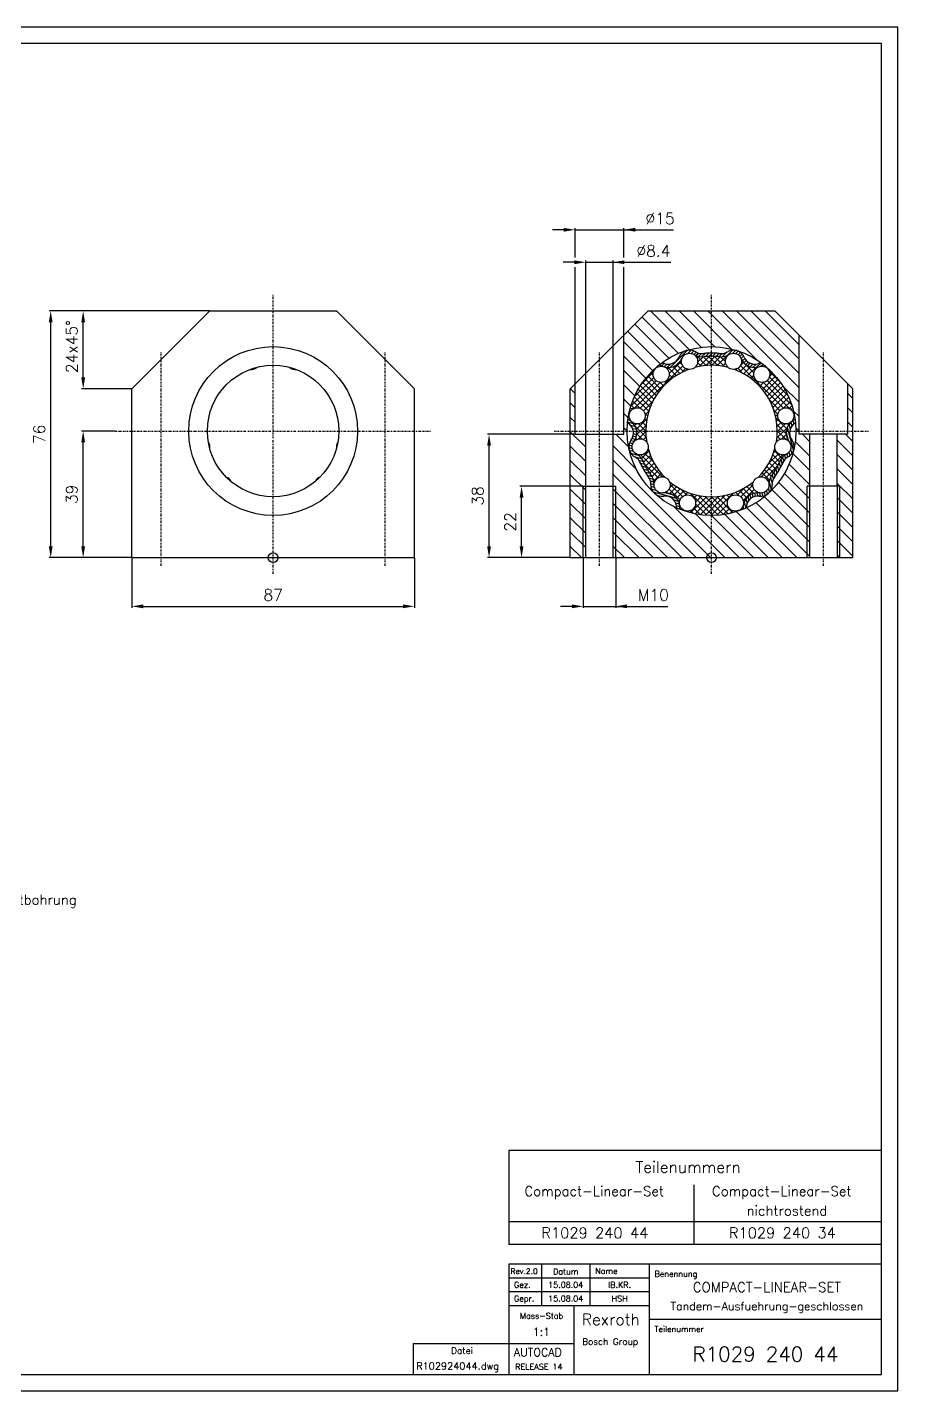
# Model space of a CAD drawing. Header units: millimetres. Extents: x -3388 to 4307, y 243 to 4457.
# Drawn here: x 3387.4 to 3655.4, y 3385.2 to 3805.2 of the extents above; entities that cross this region are included whole.
import ezdxf
from ezdxf.enums import TextEntityAlignment as Align

# ---------------------------------------------------------------- set-up
doc = ezdxf.new("R2010")
doc.units = ezdxf.units.MM
doc.linetypes.add('AUSGEZOGEN', pattern=[0])
doc.linetypes.add('STRICHPUNKT', pattern=[1, 0.5, -0.25, 0, -0.25])
for name, color, linetype in [('B3STAR', 3, 'AUSGEZOGEN'), ('L2STAR', 2, 'AUSGEZOGEN'), ('L3STAR', 3, 'AUSGEZOGEN'), ('L5STAR', 7, 'AUSGEZOGEN'), ('M2STAR', 2, 'STRICHPUNKT'), ('S2STAR', 2, 'AUSGEZOGEN'), ('T2STAR', 2, 'AUSGEZOGEN'), ('T3STAR', 3, 'AUSGEZOGEN')]:
    doc.layers.add(name, color=color, linetype=linetype)
doc.styles.add('SIMPLEX8', font='SIMPLEX8.shx')

# ---------------------------------------------------------------- blocks, each defined once
blk = doc.blocks.new('R102924044_21')
at = {"layer": 'L2STAR'}
for p, q in [((-39.5, 0), (-39.5, 22)), ((-29.5, 0), (-29.5, 22)), ((29.5, 0), (29.5, 22)), ((39.5, 0), (39.5, 22))]:
    blk.add_line(p, q, dxfattribs=at)
at = {"layer": 'L5STAR'}
for p, q in [((-19.5, 76), (-43.5, 52)), ((-19.5, 76), (19.5, 76)), ((19.5, 76), (43.5, 52)), ((-27, 38), (-27, 68.5)), ((27, 38), (27, 68.5)), ((-17.89, 55.73), (-18.4, 57.37)), ((17.89, 55.73), (18.4, 57.37)), ((-43.5, 0), (-43.5, 52)), ((-42, 38), (-42, 53.5)), ((42, 38), (42, 53.5)), ((43.5, 0), (43.5, 52)), ((-23.43, 46.13), (-25.11, 45.75)), ((23.43, 46.13), (25.11, 45.75)), ((-42, 38), (-27, 38)), ((-38.7, 22), (-38.7, 38)), ((-30.3, 22), (-30.3, 38)), ((42, 38), (27, 38)), ((30.3, 22), (30.3, 38)), ((38.7, 22), (38.7, 38)), ((-39.5, 22), (-29.5, 22)), ((-38.75, 0), (-38.75, 22)), ((-30.25, 0), (-30.25, 22)), ((39.5, 22), (29.5, 22)), ((30.25, 0), (30.25, 22)), ((38.75, 0), (38.75, 22)), ((-5.54, 15.15), (-6.7, 13.88)), ((5.54, 15.15), (6.7, 13.88)), ((-43.5, 0), (43.5, 0))]:
    blk.add_line(p, q, dxfattribs=at)
for centre, radius in [((0, 39), 26), ((-15.5, 56.48), 2.5), ((-6.77, 60.46), 2.5), ((6.77, 60.46), 2.5), ((15.5, 56.48), 2.5), ((-22.89, 43.69), 2.5), ((22.89, 43.69), 2.5), ((-21.97, 34.13), 2.5), ((21.97, 34.13), 2.5), ((-15.2, 22.41), 2.5), ((15.2, 22.41), 2.5), ((-7.38, 16.84), 2.5), ((7.38, 16.84), 2.5)]:
    blk.add_circle(centre, radius, dxfattribs=at)
for centre, radius, start, end in [((-6.77, 60.46), 3.5, 57.2044, 157.7956), ((-2.97, 66.34), 3.5, 237.2044, 280.4962), ((0, 39), 24.02, 84.4161, 95.5839), ((2.97, 66.34), 3.5, 259.5038, 302.7956), ((6.77, 60.46), 3.5, 22.2044, 122.7956), ((-13.25, 63.1), 4.5, 232.8038, 337.7956), ((-13.25, 63.1), 3.5, 237.5845, 337.7956), ((-2.97, 66.34), 4.5, 237.2044, 280.4962), ((0, 39), 20.25, 75.4254, 104.5746), ((0, 39), 23.02, 84.6292, 95.3708), ((2.97, 66.34), 4.5, 259.5038, 302.7956), ((13.25, 63.1), 4.5, 202.2044, 307.1962), ((13.25, 63.1), 3.5, 202.2044, 302.4155), ((0, 39), 20.25, 110.4254, 189.5746), ((0, 39), 20.25, 350.4254, 69.5746), ((-27.5, 38.42), 4.5, 322.2044, 67.1962), ((27.5, 38.42), 4.5, 112.8038, 217.7956), ((-27.5, 38.42), 3.5, 322.2044, 62.4155), ((27.5, 38.42), 3.5, 117.5845, 217.7956), ((-21.97, 34.13), 3.5, 142.2044, 242.7956), ((0, 39), 20.25, 195.4254, 224.5746), ((0, 39), 20.25, 315.4254, 344.5746), ((21.97, 34.13), 3.5, 297.2044, 37.7956), ((-25.17, 27.9), 3.5, 19.5038, 62.7956), ((-25.17, 27.9), 4.5, 19.5038, 62.7956), ((0, 39), 23.02, 204.6292, 215.3708), ((0, 39), 23.02, 324.6292, 335.3708), ((25.17, 27.9), 4.5, 117.2044, 160.4962), ((25.17, 27.9), 3.5, 117.2044, 160.4962), ((0, 39), 24.02, 204.4161, 215.5839), ((-22.19, 22.75), 4.5, 357.2044, 40.4962), ((22.19, 22.75), 4.5, 139.5038, 182.7956), ((0, 39), 24.02, 324.4161, 335.5839), ((-22.19, 22.75), 3.5, 357.2044, 40.4962), ((-15.2, 22.41), 3.5, 177.2044, 277.7956), ((0, 39), 20.25, 230.4254, 309.5746), ((15.2, 22.41), 3.5, 262.2044, 2.7956), ((22.19, 22.75), 3.5, 139.5038, 182.7956), ((-14.25, 15.48), 4.5, 352.8038, 97.7956), ((-14.25, 15.48), 3.5, 357.5845, 97.7956), ((14.25, 15.48), 4.5, 82.2044, 187.1962), ((14.25, 15.48), 3.5, 82.2044, 182.4155)]:
    blk.add_arc(centre, radius, start, end, dxfattribs=at)
at = {"layer": 'M2STAR'}
for p, q in [((0, -5), (0, 81)), ((-34.5, -2.5), (-34.5, 63.5)), ((34.5, -2.5), (34.5, 63.5)), ((-48.5, 39), (48.5, 39))]:
    blk.add_line(p, q, dxfattribs=at)
at = {"layer": 'S2STAR'}
for p, q in [((-6.9, 64.07), (-18.83, 76)), ((-3.21, 64.8), (-14.41, 76)), ((1.03, 64.98), (-9.99, 76)), ((6.17, 64.26), (-5.57, 76)), ((13.83, 61.01), (-1.15, 76)), ((27, 52.27), (3.27, 76)), ((27, 56.69), (7.69, 76)), ((27, 61.11), (12.11, 76)), ((27, 65.53), (16.53, 76)), ((-13.12, 61.45), (-23.58, 71.92)), ((-10.18, 62.93), (-21.37, 74.13)), ((-15.76, 59.68), (-25.79, 69.71)), ((-18.14, 57.63), (-27, 66.49)), ((-12.62, 58.65), (-7.36, 63.91)), ((-7.31, 62.9), (-6.28, 63.93)), ((-6.24, 62.9), (-5.45, 63.7)), ((-5.48, 62.6), (-4.76, 63.33)), ((-4.8, 62.23), (-4.02, 63)), ((-1.9, 61.94), (-0.84, 63)), ((-0.78, 62.01), (0.23, 63.01)), ((3.31, 61.86), (4.84, 63.38)), ((4.71, 62.19), (6.47, 63.95)), ((6.53, 62.95), (7.47, 63.89)), ((7.49, 62.85), (8.26, 63.62)), ((8.2, 62.5), (8.92, 63.22)), ((-20.24, 55.32), (-27, 62.07)), ((-21.98, 46.02), (-8.88, 59.12)), ((-15.33, 59.12), (-14.58, 59.87)), ((-14.58, 58.81), (-13.75, 59.64)), ((-13.7, 58.63), (-12.68, 59.65)), ((-13.02, 56.75), (-9.27, 60.5)), ((-9.76, 56.74), (-11.85, 58.83)), ((-11.01, 59.2), (-9.34, 60.87)), ((-8.59, 57.34), (-10.67, 59.42)), ((-9.13, 59.65), (-9.75, 60.27)), ((-4.57, 61.66), (-4.21, 62.02)), ((-1.6, 59.19), (-4.54, 62.12)), ((-3.18, 59), (-4.29, 60.11)), ((-4.28, 60.18), (-2.6, 61.86)), ((-4, 61.96), (-3.12, 62.85)), ((-3.8, 58.89), (-0.68, 62.01)), ((-3.06, 61.84), (-1.97, 62.93)), ((0.11, 59.25), (-2.51, 61.87)), ((-1.75, 59.17), (1.07, 61.99)), ((1.97, 59.15), (-0.88, 62)), ((0.09, 59.25), (2.69, 61.85)), ((0.29, 62.02), (1.26, 62.98)), ((4.05, 58.84), (0.89, 62)), ((1.32, 61.98), (2.25, 62.91)), ((1.78, 59.17), (4.87, 62.26)), ((2.29, 61.89), (3.25, 62.85)), ((4.27, 60.39), (2.81, 61.85)), ((3.35, 58.97), (4.32, 59.94)), ((4.64, 61.78), (4.36, 62.06)), ((8.72, 57.27), (10.79, 59.34)), ((8.75, 61.98), (9.46, 62.7)), ((22.13, 46.07), (8.95, 59.24)), ((8.98, 59.3), (9.84, 60.16)), ((9.12, 61.3), (9.88, 62.06)), ((13.04, 56.92), (9.25, 60.71)), ((9.5, 60.61), (10.22, 61.34)), ((9.97, 60.02), (10.67, 60.73)), ((10.53, 59.52), (11.24, 60.24)), ((11.17, 59.11), (11.93, 59.86)), ((11.93, 58.8), (12.76, 59.64)), ((12.81, 58.63), (13.84, 59.65)), ((13.9, 58.65), (15.28, 60.03)), ((15.54, 59.23), (15.89, 59.58)), ((-22.08, 52.73), (-27, 57.65)), ((-23.77, 49.52), (-17.8, 55.5)), ((-21.61, 53.46), (-18.23, 56.83)), ((-16.35, 50.95), (-20.45, 55.06)), ((-15.57, 51.95), (-19.65, 56.02)), ((-18.02, 56.17), (-18.81, 56.95)), ((-13.52, 58.01), (-12.92, 58.62)), ((-12.92, 54.59), (-13.42, 55.1)), ((-10.87, 56.08), (-13.39, 58.61)), ((-11.92, 55.37), (-13, 56.45)), ((-9.18, 57.05), (-7.96, 58.26)), ((-7.35, 57.87), (-7.58, 58.09)), ((7.49, 57.81), (7.93, 58.24)), ((9.59, 56.83), (8.09, 58.34)), ((9.89, 56.67), (12, 58.78)), ((10.99, 56.01), (13.6, 58.62)), ((12.04, 55.28), (13.01, 56.26)), ((13.03, 54.5), (13.5, 54.98)), ((15.66, 51.84), (19.74, 55.92)), ((16.43, 50.84), (20.54, 54.95)), ((23.61, 49.89), (17.86, 55.64)), ((17.93, 55.88), (18.91, 56.85)), ((21.17, 54.1), (18.28, 56.98)), ((-42, 50.56), (-43.47, 52.03)), ((-23.62, 49.86), (-27, 53.23)), ((-24.83, 46.7), (-17.03, 54.5)), ((-23.7, 46.07), (-15.77, 53.99)), ((-18.85, 46.39), (-23.2, 50.74)), ((-18.32, 47.62), (-22.58, 51.89)), ((-17.72, 48.79), (-21.92, 52.99)), ((-17.06, 49.9), (-21.21, 54.04)), ((-14.74, 52.88), (-15.86, 54)), ((-13.86, 53.77), (-14.35, 54.26)), ((13.96, 53.67), (14.48, 54.19)), ((14.84, 52.78), (16.11, 54.05)), ((23.95, 46.01), (15.94, 54.02)), ((24.74, 46.99), (17.14, 54.59)), ((17.14, 49.78), (21.29, 53.93)), ((17.79, 48.67), (21.99, 52.87)), ((18.38, 47.49), (22.65, 51.76)), ((18.91, 46.25), (23.27, 50.6)), ((27, 47.85), (22.01, 52.83)), ((43.5, 49.03), (42, 50.53)), ((-42, 46.14), (-43.5, 47.64)), ((-24.85, 46.66), (-27, 48.81)), ((-23.81, 46.04), (-24.75, 46.98)), ((-22.04, 46.04), (-24.29, 48.29)), ((-19.31, 45.08), (-23.77, 49.54)), ((-20.95, 45.27), (-18.05, 48.18)), ((21.05, 45.38), (17.83, 48.59)), ((19.36, 44.93), (23.83, 49.4)), ((22.32, 46.12), (24.34, 48.14)), ((23.97, 46.01), (24.79, 46.83)), ((-42, 41.72), (-43.5, 43.22)), ((-25.68, 43.07), (-27, 44.4)), ((-25.29, 42.34), (-25.77, 42.47)), ((-23.14, 39.55), (-19.89, 42.8)), ((-19.99, 42.22), (-20.55, 42.79)), ((-19.7, 43.7), (-20.53, 44.53)), ((-20.41, 44.05), (-19.29, 45.17)), ((20.44, 44.22), (19.19, 45.47)), ((19.74, 43.54), (20.45, 44.25)), ((23.19, 39.7), (19.84, 43.05)), ((20.02, 42.05), (20.61, 42.65)), ((25.09, 42.22), (25.36, 41.19)), ((27, 43.43), (25.26, 45.17)), ((43.5, 44.61), (42, 46.11)), ((-38.7, 34), (-43.5, 38.8)), ((-25.53, 34.09), (-29.44, 38)), ((-26, 38.98), (-27, 39.98)), ((-23.97, 41.21), (-25.86, 41.72)), ((-23.4, 40.28), (-24.81, 40.66)), ((-23.11, 39.43), (-24.25, 39.73)), ((-23, 38.62), (-24.03, 38.9)), ((-23.03, 37.85), (-24.01, 38.12)), ((-23.67, 40.79), (-23.25, 41.21)), ((-20.16, 37.09), (-23.44, 40.37)), ((-23.03, 37.9), (-20.17, 40.75)), ((-21.41, 36.57), (-23.01, 38.17)), ((-22.61, 36.55), (-20.25, 38.91)), ((-20.25, 38.95), (-22.52, 41.21)), ((-20.18, 40.65), (-21.29, 41.76)), ((20.14, 36.87), (23.29, 40.02)), ((23.01, 38.11), (20.15, 40.97)), ((20.2, 40.46), (21.41, 41.67)), ((20.25, 38.75), (22.69, 41.19)), ((22.91, 36.45), (20.25, 39.11)), ((21.65, 36.61), (23.02, 37.98)), ((23, 38.43), (23.61, 36.16)), ((23.33, 40.11), (25.25, 32.92)), ((23.75, 40.91), (23.42, 41.24)), ((23.85, 41.05), (24.22, 39.66)), ((24.45, 41.73), (24.75, 40.59)), ((27, 39.01), (25.98, 40.03)), ((30.3, 35.71), (28.01, 38)), ((43.5, 35.77), (41.27, 38)), ((43.5, 40.19), (42, 41.69)), ((-38.7, 29.58), (-43.5, 34.38)), ((-23.27, 27.41), (-30.3, 34.44)), ((-24.4, 33.56), (-25.46, 33.84)), ((-24.46, 34.35), (-25.43, 34.62)), ((-24.28, 35.08), (-25.25, 35.34)), ((-23.88, 35.75), (-24.91, 36.03)), ((-23.47, 36.42), (-24.46, 36.68)), ((-23.19, 37.12), (-24.16, 37.38)), ((-23.01, 36.4), (-23.33, 36.72)), ((-20.97, 36.42), (-20.17, 37.22)), ((21.11, 36.48), (20.19, 37.4)), ((23.14, 36.34), (23.39, 36.58)), ((30.3, 31.29), (25.8, 35.79)), ((43.5, 31.35), (38.7, 36.15)), ((-38.7, 25.16), (-43.5, 29.96)), ((-0.28, 0), (-30.3, 30.02)), ((-24, 32.68), (-25.29, 33.02)), ((-22.44, 31.48), (-24.84, 32.13)), ((-21.45, 30.44), (-23.54, 31)), ((-22.4, 31.45), (-22.21, 31.64)), ((-20.97, 29.54), (-22.28, 29.89)), ((-15.05, 24.91), (-21.78, 31.64)), ((-21.53, 30.56), (-19.28, 32.81)), ((-20.92, 29.4), (-18.81, 31.51)), ((-17.89, 29.52), (-20.49, 32.11)), ((-20.34, 28.21), (-18.27, 30.28)), ((-19.21, 32.61), (-19.69, 33.09)), ((15.25, 24.91), (21.97, 31.63)), ((17.66, 29.08), (20.61, 32.03)), ((20.4, 28.34), (18.34, 30.41)), ((20.97, 29.54), (18.87, 31.65)), ((19.11, 32.31), (19.76, 32.96)), ((21.62, 30.67), (19.33, 32.96)), ((21.31, 30.23), (21.71, 28.74)), ((21.89, 30.99), (22.21, 29.78)), ((22.52, 31.54), (22.8, 30.48)), ((23.18, 31.95), (23.45, 30.95)), ((23.82, 32.46), (24.12, 31.37)), ((24.35, 33.38), (24.73, 31.98)), ((30.3, 26.87), (25.07, 32.1)), ((43.5, 26.93), (38.7, 31.73)), ((-38.75, 20.79), (-43.5, 25.54)), ((-4.7, 0), (-30.3, 25.6)), ((-20.56, 28.65), (-21.83, 28.99)), ((-20.08, 27.75), (-21.4, 28.1)), ((-19.53, 26.82), (-20.91, 27.19)), ((-16.47, 24.56), (-20.56, 28.65)), ((-18.91, 25.88), (-20.36, 26.27)), ((-18.25, 24.93), (-19.74, 25.33)), ((-19.7, 27.09), (-17.67, 29.11)), ((-19, 26.01), (-17.01, 28.01)), ((-18.28, 24.97), (-16.28, 26.96)), ((-17.79, 23.69), (-15.5, 25.97)), ((17.83, 23.85), (15.59, 26.08)), ((18.35, 25.09), (16.37, 27.08)), ((16.59, 24.49), (20.35, 28.24)), ((19.08, 26.13), (17.08, 28.13)), ((19.77, 27.21), (17.74, 29.24)), ((18.68, 25.57), (19.03, 24.26)), ((19.24, 26.37), (19.58, 25.1)), ((19.79, 27.24), (20.14, 25.92)), ((20.31, 28.17), (20.68, 26.79)), ((20.82, 29.18), (21.21, 27.73)), ((30.25, 18.08), (22.45, 25.88)), ((30.3, 22.45), (23.93, 28.82)), ((43.5, 22.51), (38.7, 27.31)), ((-38.75, 16.37), (-43.5, 21.12)), ((-9.12, 0), (-30.25, 21.13)), ((-17.88, 24.05), (-19.09, 24.38)), ((-17.72, 23.23), (-18.78, 23.51)), ((-17.7, 22.45), (-18.69, 22.72)), ((-17.58, 21.64), (-18.67, 21.93)), ((-17.04, 20.72), (-18.44, 21.1)), ((-17.36, 23.68), (-17.96, 24.28)), ((-9.7, 17.79), (-13.05, 21.14)), ((-12.88, 19.76), (-10.78, 21.86)), ((-12.85, 21.56), (-11.84, 22.57)), ((-8.94, 18.8), (-12.71, 22.56)), ((-11.69, 19.18), (-9.67, 21.21)), ((-7.69, 19.32), (-9.48, 21.11)), ((7.86, 19.29), (9.92, 21.34)), ((9.05, 18.71), (12.7, 22.36)), ((9.75, 17.64), (13.13, 21.02)), ((11.81, 19.26), (9.79, 21.28)), ((13.03, 19.81), (10.9, 21.94)), ((12.77, 21.84), (11.95, 22.65)), ((17.43, 23.55), (17.87, 23.99)), ((17.48, 21.37), (17.82, 20.09)), ((17.73, 23.32), (18.37, 20.93)), ((18.14, 24.7), (18.7, 22.62)), ((30.25, 13.66), (20.68, 23.24)), ((43.5, 18.09), (38.7, 22.89)), ((-10.7, 18.25), (-17.89, 20.17)), ((-11.99, 19.37), (-14.26, 19.98)), ((-13.61, 19.93), (-13.93, 20.26)), ((-10.15, 17.32), (-11.54, 17.69)), ((-10.77, 18.33), (-8.49, 20.62)), ((-10.11, 17.23), (-9.78, 17.56)), ((-8.11, 19.23), (-7.25, 20.09)), ((-6.45, 13.81), (-1.46, 18.8)), ((-6.42, 19.15), (-5.93, 19.64)), ((0.39, 13), (-6.39, 19.79)), ((-5.42, 18.38), (-4.54, 19.26)), ((-5.01, 13.49), (0.25, 18.75)), ((-4.9, 17.13), (-3.05, 18.98)), ((2.08, 13.08), (-3.99, 19.15)), ((-3.49, 13.24), (2.13, 18.86)), ((3.67, 13.26), (-1.91, 18.84)), ((-1.89, 13.07), (4.23, 19.2)), ((-0.19, 13), (6.69, 19.89)), ((5.18, 13.52), (-0.05, 18.75)), ((6.61, 13.85), (1.65, 18.82)), ((4.93, 17.3), (3.22, 19.01)), ((5.51, 18.49), (4.7, 19.3)), ((6.57, 19.2), (6.08, 19.69)), ((8.42, 19.11), (7.39, 20.15)), ((10.86, 18.44), (8.62, 20.68)), ((10.17, 17.37), (9.66, 17.88)), ((10.07, 17.14), (10.58, 15.25)), ((10.59, 18.09), (10.97, 16.69)), ((11.18, 18.77), (11.49, 17.63)), ((11.83, 19.27), (12.1, 18.24)), ((12.51, 19.62), (12.77, 18.65)), ((13.22, 19.86), (13.48, 18.89)), ((30.25, 0.4), (13.73, 16.92)), ((13.83, 19.96), (14.06, 20.19)), ((13.97, 19.97), (14.24, 18.98)), ((14.75, 19.95), (15.03, 18.92)), ((15.53, 19.93), (15.79, 18.96)), ((16.25, 20.14), (16.51, 19.17)), ((30.25, 4.82), (16.32, 18.76)), ((16.91, 20.59), (17.19, 19.53)), ((30.25, 9.24), (18.63, 20.86)), ((43.5, 13.67), (38.75, 18.42)), ((-38.75, 11.95), (-43.5, 16.7)), ((-13.54, 0), (-30.25, 16.71)), ((4.14, 0), (-11.59, 15.73)), ((-9.86, 16.47), (-11, 16.77)), ((-9.76, 15.66), (-10.78, 15.94)), ((-5.5, 13.59), (-6.27, 14.36)), ((-3.36, 13.22), (-5.43, 15.28)), ((8.56, 0), (-4.91, 13.47)), ((-1.41, 13.04), (-4.9, 16.53)), ((12.98, 0), (-0.02, 13)), ((1.62, 13.05), (4.93, 16.36)), ((3.59, 13.25), (5.52, 15.18)), ((17.4, 0), (4.07, 13.32)), ((5.75, 13.64), (6.36, 14.25)), ((21.81, 0), (7.66, 14.15)), ((9.75, 15.43), (9.88, 14.95)), ((26.23, 0), (10.86, 15.38)), ((43.5, 9.25), (38.75, 14)), ((-38.75, 7.53), (-43.5, 12.28)), ((-17.96, 0), (-30.25, 12.29)), ((43.5, 4.83), (38.75, 9.58)), ((-38.75, 3.11), (-43.5, 7.86)), ((-22.38, 0), (-30.25, 7.87)), ((43.5, 0.41), (38.75, 5.16)), ((-40.06, 0), (-43.5, 3.44)), ((-26.8, 0), (-30.25, 3.45)), ((39.49, 0), (38.75, 0.74))]:
    blk.add_line(p, q, dxfattribs=at)
blk = doc.blocks.new('R102924044_2')
at = {"layer": 'L5STAR'}
for p, q in [((-19.5, 76), (-43.5, 52)), ((-19.5, 76), (19.5, 76)), ((19.5, 76), (43.5, 52)), ((-43.5, 0), (-43.5, 52)), ((43.5, 0), (43.5, 52)), ((-43.5, 0), (43.5, 0))]:
    blk.add_line(p, q, dxfattribs=at)
for radius in [26, 20.25]:
    blk.add_circle((0, 39), radius, dxfattribs=at)
for centre, start, end in [((-6.77, 60.46), 263.0822, 311.9178), ((6.77, 60.46), 228.0822, 276.9178), ((-21.97, 34.13), 348.0822, 36.9178), ((21.97, 34.13), 143.0822, 191.9178), ((-15.2, 22.41), 23.0822, 71.9178), ((15.2, 22.41), 108.0822, 156.9178)]:
    blk.add_arc(centre, 2.5, start, end, dxfattribs=at)
at = {"layer": 'M2STAR'}
for p, q in [((0, -5), (0, 81)), ((-34.5, -2.5), (-34.5, 63.5)), ((34.5, -2.5), (34.5, 63.5)), ((-48.5, 39), (48.5, 39))]:
    blk.add_line(p, q, dxfattribs=at)

msp = doc.modelspace()

# ---------------------------------------------------------------- linework, layer by layer
at = {"layer": 'B3STAR', "color": 2}
for p, q in [((3552.58686, 3742.8373), (3549.08686, 3742.8373)), ((3556.08686, 3734.3373), (3556.08686, 3743.3373)), ((3556.08686, 3742.8373), (3586.34352, 3742.8373)), ((3571.08686, 3734.3373), (3571.08686, 3743.3373)), ((3555.88686, 3732.8373), (3552.38686, 3732.8373)), ((3556.08686, 3695.4373), (3556.08686, 3731.3373)), ((3559.38686, 3679.9373), (3559.38686, 3733.3373)), ((3559.38686, 3732.8373), (3585.54352, 3732.8373)), ((3567.78686, 3679.9373), (3567.78686, 3733.3373)), ((3571.08686, 3710.4373), (3571.08686, 3731.3373)), ((3443.48686, 3717.8373), (3394.08686, 3717.8373)), ((3443.48686, 3717.8373), (3404.08686, 3717.8373)), ((3394.58686, 3645.3373), (3394.58686, 3714.3373)), ((3404.58686, 3697.3373), (3404.58686, 3714.3373)), ((3419.48686, 3693.8373), (3404.08686, 3693.8373)), ((3414.48686, 3680.8373), (3404.08686, 3680.8373)), ((3555.98686, 3679.8373), (3529.08686, 3679.8373)), ((3404.58686, 3645.3373), (3404.58686, 3677.3373)), ((3529.58686, 3645.3373), (3529.58686, 3676.3373)), ((3558.48686, 3663.8373), (3539.08686, 3663.8373)), ((3539.58686, 3645.3373), (3539.58686, 3660.3373)), ((3419.48686, 3641.8373), (3394.08686, 3641.8373)), ((3419.58686, 3641.7373), (3419.58686, 3626.3373)), ((3506.58686, 3641.7373), (3506.58686, 3626.3373)), ((3554.48686, 3641.8373), (3529.08686, 3641.8373)), ((3558.58686, 3641.7373), (3558.58686, 3626.3373)), ((3568.58686, 3641.7373), (3568.58686, 3626.3373)), ((3423.08686, 3626.8373), (3503.08686, 3626.8373)), ((3555.08686, 3626.8373), (3551.58686, 3626.8373)), ((3558.58686, 3626.8373), (3584.67686, 3626.8373))]:
    msp.add_line(p, q, dxfattribs=at)
at = {"layer": 'B3STAR'}
for centre in [(3463.08686, 3641.8373), (3598.08686, 3641.8373)]:
    msp.add_circle(centre, 1.5, dxfattribs=at)
at = {"layer": 'B3STAR', "color": 2}
for points in [[(3552.58686, 3743.42064), (3552.58686, 3742.25397), (3556.08686, 3742.8373)], [(3574.58686, 3743.42064), (3574.58686, 3742.25397), (3571.08686, 3742.8373)], [(3555.88686, 3733.42064), (3555.88686, 3732.25397), (3559.38686, 3732.8373)], [(3571.28686, 3733.42064), (3571.28686, 3732.25397), (3567.78686, 3732.8373)], [(3394.00352, 3714.3373), (3395.17019, 3714.3373), (3394.58686, 3717.8373)], [(3405.17019, 3714.3373), (3404.00352, 3714.3373), (3404.58686, 3717.8373)], [(3405.17019, 3697.3373), (3404.00352, 3697.3373), (3404.58686, 3693.8373)], [(3404.00352, 3677.3373), (3405.17019, 3677.3373), (3404.58686, 3680.8373)], [(3529.00352, 3676.3373), (3530.17019, 3676.3373), (3529.58686, 3679.8373)], [(3539.00352, 3660.3373), (3540.17019, 3660.3373), (3539.58686, 3663.8373)], [(3394.00352, 3645.3373), (3395.17019, 3645.3373), (3394.58686, 3641.8373)], [(3404.00352, 3645.3373), (3405.17019, 3645.3373), (3404.58686, 3641.8373)], [(3529.00352, 3645.3373), (3530.17019, 3645.3373), (3529.58686, 3641.8373)], [(3539.00352, 3645.3373), (3540.17019, 3645.3373), (3539.58686, 3641.8373)], [(3423.08686, 3627.42064), (3423.08686, 3626.25397), (3419.58686, 3626.8373)], [(3503.08686, 3627.42064), (3503.08686, 3626.25397), (3506.58686, 3626.8373)], [(3555.08686, 3627.42064), (3555.08686, 3626.25397), (3558.58686, 3626.8373)], [(3572.08686, 3627.42064), (3572.08686, 3626.25397), (3568.58686, 3626.8373)]]:
    msp.add_solid(points, dxfattribs=at)
at = {"layer": 'L2STAR'}
for p, q in [((3655.43235, 3805.21671), (3061.43235, 3805.21671)), ((3655.43235, 3385.21671), (3655.43235, 3805.21671)), ((3061.43235, 3385.21671), (3655.43235, 3385.21671))]:
    msp.add_line(p, q, dxfattribs=at)
at = {"layer": 'L3STAR'}
for p, q in [((3650.43235, 3800.21671), (3066.43235, 3800.21671)), ((3650.43235, 3390.21671), (3650.43235, 3800.21671)), ((3650.43235, 3459.21664), (3535.68235, 3459.21664)), ((3535.68235, 3459.21664), (3535.68235, 3430.21664)), ((3592.68235, 3448.66027), (3592.68235, 3430.21664)), ((3650.43235, 3437.21664), (3535.68235, 3437.21664)), ((3650.43235, 3430.21664), (3535.68235, 3430.21664)), ((3535.68235, 3424.21664), (3535.68235, 3390.21671)), ((3650.43235, 3424.21664), (3535.68235, 3424.21664)), ((3545.68235, 3424.21664), (3545.68235, 3411.46664)), ((3560.68235, 3411.46664), (3560.68235, 3424.21664)), ((3578.93235, 3424.21664), (3578.93235, 3390.21671)), ((3535.68235, 3419.96664), (3578.93235, 3419.96664)), ((3578.93235, 3415.71664), (3535.68235, 3415.71664)), ((3535.68235, 3411.46664), (3578.93235, 3411.46664)), ((3555.68235, 3411.46664), (3555.68235, 3390.21671)), ((3578.93235, 3407.21664), (3650.43235, 3407.21664)), ((3506.18235, 3399.76055), (3535.68235, 3399.76055)), ((3506.18235, 3399.76055), (3506.18235, 3390.21671)), ((3535.68235, 3399.76055), (3555.68235, 3399.76055)), ((3066.43235, 3390.21671), (3650.43235, 3390.21671))]:
    msp.add_line(p, q, dxfattribs=at)

# ---------------------------------------------------------------- block references
for name, p in [('R102924044_2', (3463.08686, 3641.8373)), ('R102924044_21', (3598.08686, 3641.8373))]:
    msp.add_blockref(name, p)

# ---------------------------------------------------------------- texts
at = {"layer": 'B3STAR', "style": 'SIMPLEX8'}
for s, p in [('%%c15', (3582.26019, 3746.3373)), ('%%c8.4', (3580.21019, 3736.3373)), ('87', (3463.08686, 3630.3373)), ('M10', (3580.17686, 3630.3373))]:
    msp.add_text(s, height=3.5, dxfattribs=at).set_placement(p, align=Align.MIDDLE_CENTER)
for s, p in [('24x45%%d', (3401.08686, 3706.8373)), ('76', (3391.08686, 3679.8373)), ('39', (3401.08686, 3661.3373)), ('38', (3526.08686, 3660.8373)), ('22', (3536.08686, 3652.8373))]:
    msp.add_text(s, height=3.5, rotation=90, dxfattribs=at).set_placement(p, align=Align.MIDDLE_CENTER)
at = {"layer": 'B3STAR', "linetype": 'ByBlock', "insert": (3372.83292, 3535.95821), "char_height": 3, "attachment_point": 5, "style": 'SIMPLEX8'}
msp.add_mtext('Zentrierung fuer Stiftbohrung', dxfattribs=at)
at = {"layer": 'L5STAR', "color": 7, "style": 'SIMPLEX8'}
for s, height, p in [('Rexroth', 3.5, (3558.14264, 3405.41746)), ('Bosch Group', 2, (3558.27455, 3399.33232))]:
    msp.add_text(s, height=height, dxfattribs=at).set_placement(p)
at = {"layer": 'T2STAR', "style": 'SIMPLEX8'}
for s, height, p in [('Teilenummern', 3.5, (3574.66837, 3452.33527)), ('Compact-Linear-Set', 3, (3540.48135, 3445.19164)), ('Compact-Linear-Set', 3, (3598.23135, 3445.19164)), ('nichtrostend', 3, (3608.93135, 3439.19164)), ('R1029 240 44', 3.3, (3545.68135, 3432.19164)), ('R1029 240 34', 3.3, (3603.43135, 3432.19164)), ('Rev.2.0', 1.7, (3536.18135, 3421.19164)), ('Name', 1.8, (3562.28135, 3421.19164)), ('Benennung', 1.8, (3580.53135, 3420.31664)), ('Gez.', 1.8, (3537.28135, 3416.94164)), ('Gepr.', 1.8, (3537.28135, 3412.69164)), ('Teilenummer', 1.8, (3580.53135, 3403.31674)), ('Datei', 2, (3517.89445, 3396.57437)), ('AUTOCAD', 2.5, (3537.21789, 3395.81147)), ('R102924044.dwg', 2.2, (3507.13776, 3391.71222)), ('RELEASE 14', 1.8, (3537.63776, 3391.71222))]:
    msp.add_text(s, height=height, dxfattribs=at).set_placement(p)
for s, height, p in [('Datum', 1.8, (3553.18235, 3421.91174)), ('15.08.04', 1.8, (3553.18235, 3417.84174)), ('IB.KR.', 1.8, (3569.80735, 3417.84174)), ('15.08.04', 1.8, (3553.18235, 3413.59174)), ('HSH', 1.8, (3569.80735, 3413.59174)), ('Mass-Stab', 1.8, (3545.78135, 3408.26734)), ('1:1', 2.5, (3545.68235, 3403.32674))]:
    msp.add_text(s, height=height, dxfattribs=at).set_placement(p, align=Align.MIDDLE)
at = {"layer": 'T3STAR', "style": 'SIMPLEX8'}
for s, height, p in [('COMPACT-LINEAR-SET', 3, (3615.13135, 3417.11604)), ('Tandem-Ausfuehrung-geschlossen', 2.5, (3615.13135, 3410.86604)), ('R1029 240 44', 4.5, (3614.68235, 3396.49854))]:
    msp.add_text(s, height=height, dxfattribs=at).set_placement(p, align=Align.MIDDLE)

doc.saveas('drawing.dxf')
